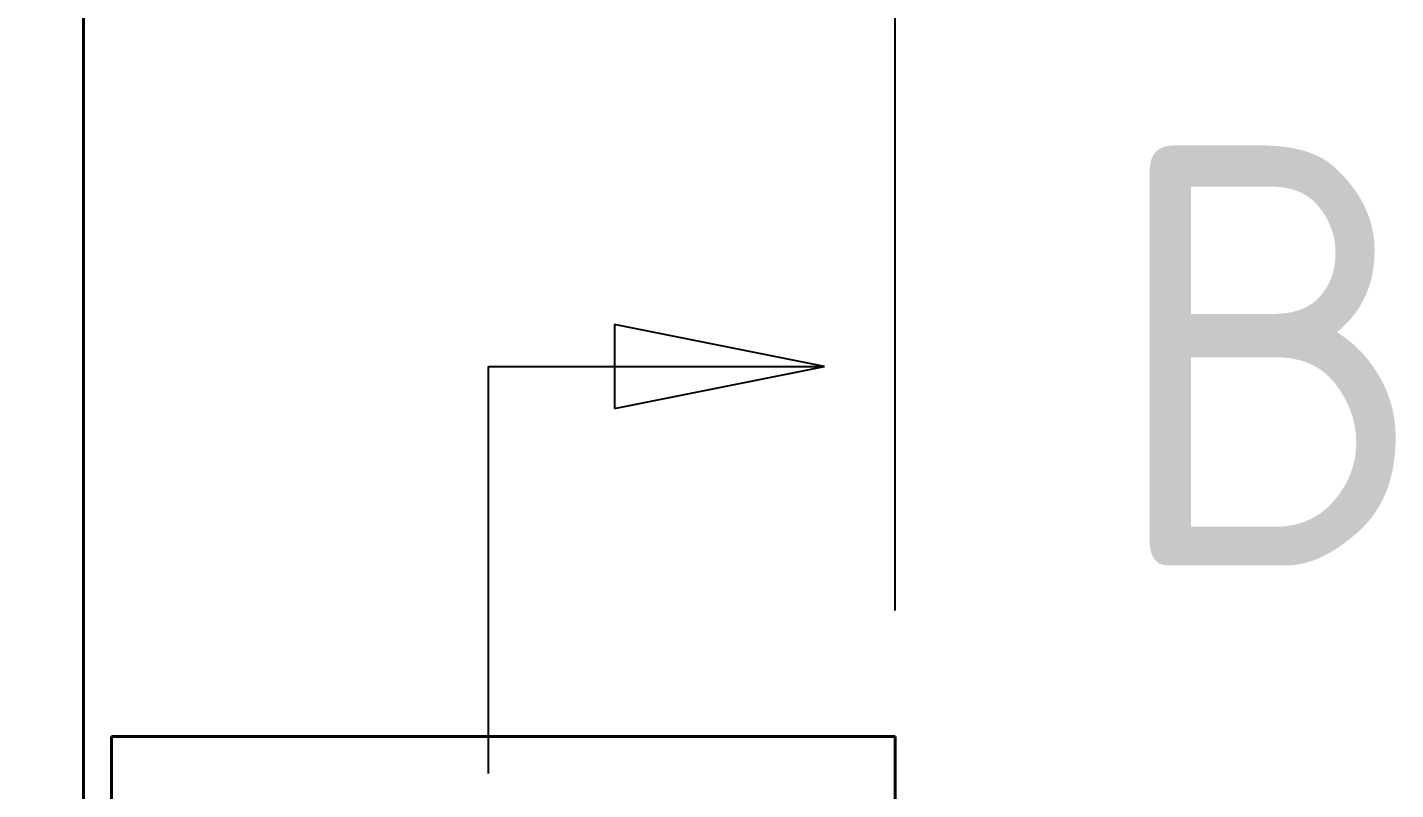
# Model space of a CAD drawing. Header units: millimetres. Extents: x 0 to 2523, y 0 to 1782.
# Drawn here: x 484.61 to 533.48, y 1000.08 to 1027.3 of the extents above; entities that cross this region are included whole.
import ezdxf

# ---------------------------------------------------------------- set-up
doc = ezdxf.new("R2010")
doc.units = ezdxf.units.MM
doc.header["$LTSCALE"] = 3
doc.linetypes.add('CHAIN', pattern=[0.3543, 0.2362, -0.0295, 0.0591, -0.0295])
doc.linetypes.add('DOUBLE_DASH_CHAIN', pattern=[1.2403, 0.6614, -0.0827, 0.1654, -0.0827, 0.1654, -0.0827])
for name, color, linetype, lineweight in [('가시적인 것(ISO)', 3, 'Continuous', 40), ('단면선(ISO)', 7, 'CHAIN', 25), ('치수(ISO)', 2, 'Continuous', 25)]:
    doc.layers.add(name, color=color, linetype=linetype, lineweight=lineweight)
doc.styles.add('부품번호텍스트_PSTEK_POSCO', font='isocp.shx')
doc.styles.add('치수 텍스트_PSTEK_POSCO', font='isocp.shx')
doc.dimstyles.new('치수_PSTEK_POSCO', dxfattribs={"dimscale": 3, "dimtxt": 2.5, "dimasz": 1.5, "dimexe": 1, "dimexo": 1.5, "dimgap": 1, "dimtad": 1, "dimrnd": 1e-08, "dimdsep": 46, "dimtxsty": '치수 텍스트_PSTEK_POSCO', "dimcen": 0.09, "dimdle": 10, "dimclrd": 7, "dimclre": 7, "dimclrt": 2, "dimadec": 1, "dimazin": 2, "dimtfac": 1, "dimtmove": 0, "dimatfit": 3, "dimfxl": 0, "dimtolj": 1, "dimlwd": -1, "dimlwe": -1, "dimarcsym": 0})

# ---------------------------------------------------------------- blocks, each defined once
blk = doc.blocks.new('2dTransSection1')
at = {"layer": '단면선(ISO)', "linetype": 'Continuous'}
for p, q in [((171.025, 338.395), (168.525, 338.895)), ((168.525, 338.895), (168.525, 337.895)), ((167.025, 334.923), (167.025, 338.395)), ((167.025, 338.395), (168.525, 338.395)), ((168.525, 338.395), (171.025, 338.395)), ((168.525, 337.895), (171.025, 338.395))]:
    blk.add_line(p, q, dxfattribs=at)
at = {"layer": '단면선(ISO)', "linetype": 'DOUBLE_DASH_CHAIN', "ltscale": 5.520477}
blk.add_line((167.025, 259.606), (167.025, 338.395), dxfattribs=at)
at = {"layer": '단면선(ISO)', "linetype": 'Continuous', "flags": 128}
blk.add_lwpolyline([(168.525, 337.895), (171.025, 338.395)], dxfattribs=at)
at = {"layer": '단면선(ISO)'}
blk.add_solid([(168.525, 337.895), (171.025, 338.395), (168.525, 338.895), (168.525, 337.895)], dxfattribs=at)
at = {"layer": '단면선(ISO)', "insert": (174.415, 336.029), "char_height": 5, "attachment_point": 7, "style": '부품번호텍스트_PSTEK_POSCO'}
blk.add_mtext('B', dxfattribs=at)
blk = doc.blocks.new('*D110')
at = {"layer": 'Defpoints', "color": 0}
for p in [(267.606, 1247.048), (267.606, 1184.973), (515.606, 1001.973)]:
    blk.add_point(p, dxfattribs=at)
at = {"layer": '치수(ISO)', "color": 7}
for p, q in [((267.606, 1189.473), (267.606, 1250.048)), ((515.606, 1006.473), (515.606, 1250.048)), ((511.106, 1247.048), (272.106, 1247.048))]:
    blk.add_line(p, q, dxfattribs=at)
for points in [[(272.106, 1247.798), (272.106, 1246.298), (267.606, 1247.048)], [(511.106, 1247.798), (511.106, 1246.298), (515.606, 1247.048)]]:
    blk.add_solid(points, dxfattribs=at)
at = {"layer": '치수(ISO)', "color": 2, "insert": (384.385, 1253.799), "char_height": 7.5, "attachment_point": 4, "style": '치수 텍스트_PSTEK_POSCO'}
blk.add_mtext('\\A1;248', dxfattribs=at)

msp = doc.modelspace()

# ---------------------------------------------------------------- linework, layer by layer
at = {"layer": '가시적인 것(ISO)'}
for p, q in [((486.6056, 544.9732), (486.6056, 1184.9732)), ((487.6056, 1001.9732), (515.6056, 1001.9732)), ((487.6056, 1001.9732), (487.6056, 792.9732)), ((515.6056, 1001.9732), (515.6056, 792.9732))]:
    msp.add_line(p, q, dxfattribs=at)

# ---------------------------------------------------------------- block references
at = {"layer": '단면선(ISO)', "xscale": 3, "yscale": 3, "zscale": 3}
msp.add_blockref('2dTransSection1', (0, 0), dxfattribs=at)

# ---------------------------------------------------------------- dimensions: what is measured, and where the dimension line sits
at = {"layer": '치수(ISO)', "color": 7}
dim = msp.add_linear_dim(base=(267.6056, 1247.0479), p1=(515.6056, 1001.9732), p2=(267.6056, 1184.9732), angle=180, dimstyle='치수_PSTEK_POSCO', override={"dimdec": 2, "dimtp": 0, "dimtm": 0, "dimtdec": 2, "dimtofl": 0, "dimatfit": 1}, dxfattribs=at)
dim.commit()
dim.dimension.update_dxf_attribs({"geometry": '*D110', "text_midpoint": (391.6056, 1247.0479), "dimtype": 160})

doc.saveas('drawing.dxf')
